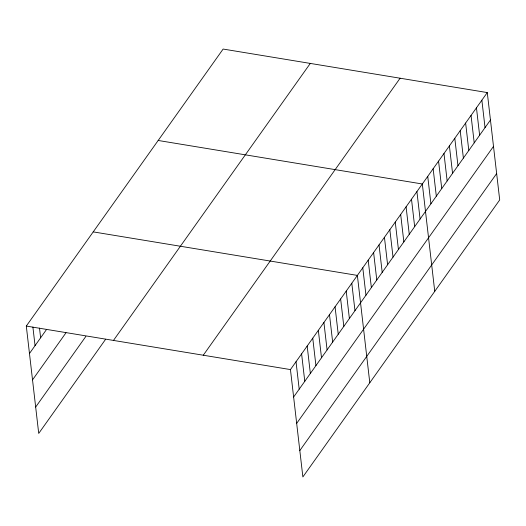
<?xml version="1.0" encoding="UTF-8"?>
<svg xmlns="http://www.w3.org/2000/svg" width="526" height="526" viewBox="0 0 526 526"><rect width="100%" height="100%" fill="white"/><g stroke="black" fill="none" stroke-linecap="round" stroke-linejoin="round"><path stroke-width="0.79" d="M105.647 339.244L38.72 433.424L26.3 326.067L223.129 49.056L487.28 92.576L499.7 199.933L302.871 476.944L290.451 369.581L487.28 92.576M29.476 353.498L46.203 329.953M32.527 379.877L65.987 332.787M35.669 407.052L85.863 336.416M113.471 340.427L310.301 63.416M203.279 355.221L400.108 78.216M293.62 397.018L490.449 120.007M296.677 423.391L493.506 146.386M299.82 450.565L496.649 173.56M158.175 140.468L422.325 183.988L434.746 291.345M93.22 231.881L357.371 275.4L369.791 382.757M26.3 326.067L290.451 369.581M481.862 100.19L485.038 127.627M476.451 107.81L479.627 135.248M471.04 115.424L474.215 142.862M465.628 123.045L468.804 150.482M460.211 130.665L463.386 158.096M454.799 138.279L457.975 165.716M449.388 145.899L452.564 173.33M443.977 153.513L447.153 180.951M438.566 161.134L441.735 188.571M433.148 168.747L436.324 196.185M427.737 176.368L430.912 203.805M416.914 191.602L420.083 219.04M411.496 199.222L414.672 226.66M406.085 206.836L409.261 234.274M400.674 214.457L403.85 241.894M395.263 222.077L398.432 249.508M389.845 229.691L393.021 257.129M384.434 237.311L387.609 264.742M379.022 244.925L382.198 272.363M373.611 252.546L376.78 279.983M368.193 260.16L371.369 287.597M362.782 267.78L365.958 295.217M351.795 283.244L354.971 310.682M346.22 291.095L349.389 318.532M340.638 298.946L343.813 326.376M335.062 306.789L338.238 334.227M329.486 314.64L332.662 342.078M323.911 322.491L327.087 349.928M318.335 330.335L321.504 357.772M312.753 338.185L315.929 365.623M307.177 346.036L310.353 373.473M301.602 353.886L304.778 381.317M296.026 361.73L299.202 389.168M39.509 328.119L40.627 337.804M32.901 327.093L35.051 345.654"/></g></svg>
